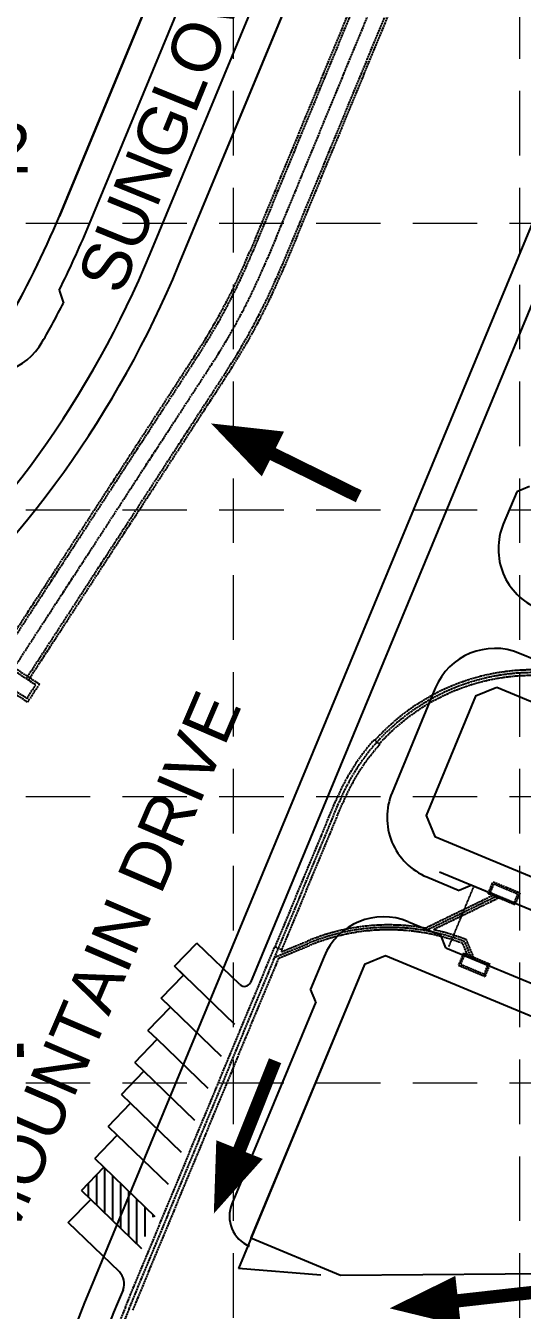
# Model space of a CAD drawing. Header units: inches. Extents: x 2510995 to 2514555, y 7106046 to 7111737.
# Drawn here: x 2512888 to 2513042, y 7109886.7 to 7110284.6 of the extents above; entities that cross this region are included whole.
import ezdxf
from ezdxf.enums import TextEntityAlignment as Align

# ---------------------------------------------------------------- set-up
doc = ezdxf.new("R2010")
doc.units = ezdxf.units.IN
doc.header["$MEASUREMENT"] = 0
for name, pattern in [('DASHED', [0.75, 0.5, -0.25]), ('HIDDEN', [0.375, 0.25, -0.125]), ('HIDDEN2', [0.1875, 0.125, -0.0625]), ('XHO460PV$0$HIDDEN2', [0.1875, 0.125, -0.0625]), ('XHO477ST$0$CL', [0.7, 0.5, -0.05, 0.1, -0.05])]:
    doc.linetypes.add(name, pattern=pattern)
for name, color, linetype in [('C-WTRC-FULL-PH2B-N', 7, 'Continuous'), ('GRID', 254, 'DASHED'), ('SODDED LOT', 2, 'Continuous'), ('XHO459PV$0$C-ROAD-BACK-P7', 9, 'Continuous'), ('XHO460PT$0$V-AREA-PLINE', 6, 'Continuous'), ('XHO460PT$0$V-BNDY-N-P7', 3, 'HIDDEN2'), ('XHO460PV$0$C-PARK-STRP-N', 12, 'Continuous'), ('XHO460PV$0$C-ROAD-BOC-N', 4, 'Continuous'), ('XHO460PV$0$C-TRANSITION', 6, 'XHO460PV$0$HIDDEN2'), ('XHOE002PPT-PHASE10$0$C-ROAD-IDEN-N', 1, 'Continuous'), ('XHOE002PPT-PHASE10$0$PARCELCLOSURE', 124, 'Continuous'), ('XHOE002PPT-PHASE10$0$V-PROP-SUBD-IDEN-N', 6, 'Continuous'), ('XHOE002PPT-PHASE10$0$V-PROP-SUBD-N-P7', 12, 'Continuous'), ('XHOE002PPT-PHASE10$0$V-RWAY-LINE-N-P7', 12, 'Continuous'), ('ZSTORM', 5, 'XHO477ST$0$CL')]:
    doc.layers.add(name, color=color, linetype=linetype)
doc.styles.get("Standard").update_dxf_attribs({"font": 'ARIAL.TTF'})
pattern_1 = [(90, (0, 0), (-2.5, -4e-16), [])]

# ---------------------------------------------------------------- blocks, each defined once
blk = doc.blocks.new('ARR')
blk.add_lwpolyline([(-5.56, 0.316, 0, 3.783, 0), (-0.352, 0.308, 3.783, 3.783, 0)], format="xyseb")
at = {"const_width": 1}
blk.add_lwpolyline([(-0.352, 0.308), (6.876, 0.308)], dxfattribs=at)

msp = doc.modelspace()

# ---------------------------------------------------------------- hatches: boundary and pattern name
at = {"layer": 'SODDED LOT'}
h = msp.add_hatch(dxfattribs=at)
h.set_pattern_fill('ANSI31', color=256, scale=30, style=0)
h.set_pattern_definition([(45, (0, 0), (-2.6516504294, 2.6516504294), [])])
h.paths.add_polyline_path([(2513029.48, 7109618.32), (2512917.9, 7109618.32), (2512918.55, 7109568.15), (2513030.34, 7109569.23)])
h.paths.add_polyline_path([(2511839.22, 7109617.6), (2511721.18, 7109629.51), (2511716.92, 7109566.53), (2511836.54, 7109564.23)])
h.paths.add_polyline_path([(2512220.87, 7109623.4), (2512242.72, 7109619.38), (2512285.68, 7109619.63), (2512301.51, 7109744.19), (2512276.39, 7109747.21), (2512264.33, 7109749.72), (2512248.5, 7109752.73), (2512239.21, 7109710.04)])
h.paths.add_polyline_path([(2512357.96, 7110141.83), (2512404.06, 7110253.34), (2512450.16, 7110235.61), (2512404.38, 7110122.17)])
h.paths.add_polyline_path([(2511821.52, 7110077), (2511775.94, 7109966.95), (2511822.33, 7109947.82), (2511867.71, 7110057.67)])
edge = h.paths.add_edge_path()
edge.add_line((2511803.19, 7110084.04), (2511752.7, 7110105.8))
edge.add_line((2511752.7, 7110105.8), (2511706.54, 7109995.19))
edge.add_line((2511706.54, 7109995.19), (2511756.45, 7109974.31))
edge.add_arc((2567291.53, 7086386.34), 60336.87, 156.8738642, 156.9871259, ccw=False)
at = {"layer": 'XHO460PV$0$C-PARK-STRP-N'}
h = msp.add_hatch(dxfattribs=at)
h.set_pattern_fill('ANSI31', scale=20, style=0)
h.set_pattern_definition(pattern_1)
h.paths.add_polyline_path([(2512701.3, 7109897.46, 0.009661), (2512698.38, 7109886.66), (2512713.29, 7109873.33), (2512719.96, 7109880.79), (2512716.26, 7109884.09)])
h.paths.add_polyline_path([(2512912.25, 7109930.98), (2512905.31, 7109923.78), (2512908.14, 7109921.06), (2512923.6, 7109906.15), (2512927.72, 7109916.07)])
h = msp.add_hatch(dxfattribs=at)
h.set_pattern_fill('ANSI31', scale=20, style=0)
h.set_pattern_definition(pattern_1)
h.paths.add_polyline_path([(2512701.3, 7109897.46, 0.009661), (2512698.38, 7109886.66), (2512713.29, 7109873.33), (2512719.96, 7109880.79), (2512716.26, 7109884.09)])
h.paths.add_polyline_path([(2512912.25, 7109930.98), (2512905.31, 7109923.78), (2512908.14, 7109921.06), (2512923.6, 7109906.15), (2512927.72, 7109916.07)])
h = msp.add_hatch(dxfattribs=at)
h.set_pattern_fill('ANSI31', scale=20, style=0)
h.set_pattern_definition(pattern_1)
h.paths.add_polyline_path([(2512701.3, 7109897.46, 0.009661), (2512698.38, 7109886.66), (2512713.29, 7109873.33), (2512719.96, 7109880.79), (2512716.26, 7109884.09)])
h.paths.add_polyline_path([(2512912.25, 7109930.98), (2512905.31, 7109923.78), (2512908.14, 7109921.06), (2512923.6, 7109906.15), (2512927.72, 7109916.07)])

# ---------------------------------------------------------------- linework, layer by layer
at = {"layer": 'GRID', "color": 252, "linetype": 'HIDDEN', "lineweight": 0, "ltscale": 80}
for p, q in [((2512952.4, 7106494.38), (2512952.4, 7111643.94)), ((2513041.18, 7106494.37), (2513041.18, 7111643.94)), ((2511088, 7110223.44), (2514461.67, 7110223.44)), ((2511088, 7110134.66), (2514461.67, 7110134.66)), ((2511088, 7110045.88), (2514461.67, 7110045.88)), ((2511088, 7109957.1), (2514461.67, 7109957.1))]:
    msp.add_line(p, q, dxfattribs=at)
at = {"layer": 'XHO459PV$0$C-ROAD-BACK-P7', "color": 7}
msp.add_line((2513016.29, 7110022.53), (2513588.61, 7109785.03), dxfattribs=at)
at = {"layer": 'XHO460PT$0$V-AREA-PLINE', "color": 7}
for points in [[(2513008.65, 7110373.78), (2513088.25, 7110340.75), (2513090.95, 7110334.21), (2512907.59, 7109892.34, 0.086753), (2512883.5, 7109784.79), (2512878.31, 7109779.75), (2512704.51, 7109778.39), (2512699.48, 7109783.35), (2512699.23, 7109814.21, -0.144354), (2512742.83, 7109966.47, -0.071699), (2512850.55, 7110092.1, 0.11515), (2512935.38, 7110210.27), (2513002.12, 7110371.08)], [(2513008.65, 7110373.78), (2513088.25, 7110340.75), (2513090.95, 7110334.21), (2512907.59, 7109892.34, 0.086753), (2512883.5, 7109784.79), (2512878.31, 7109779.75), (2512704.51, 7109778.39), (2512699.48, 7109783.35), (2512699.23, 7109814.21, -0.144354), (2512742.83, 7109966.47, -0.071699), (2512850.55, 7110092.1, 0.11515), (2512935.38, 7110210.27), (2513002.12, 7110371.08)], [(2513008.65, 7110373.78), (2513088.25, 7110340.75), (2513090.95, 7110334.21), (2512907.59, 7109892.34, 0.086753), (2512883.5, 7109784.79), (2512878.31, 7109779.75), (2512704.51, 7109778.39), (2512699.48, 7109783.35), (2512699.23, 7109814.21, -0.144354), (2512742.83, 7109966.47, -0.071699), (2512850.55, 7110092.1, 0.11515), (2512935.38, 7110210.27), (2513002.12, 7110371.08)], [(2513008.65, 7110373.78), (2513088.25, 7110340.75), (2513090.95, 7110334.21), (2512907.59, 7109892.34, 0.086753), (2512883.5, 7109784.79), (2512878.31, 7109779.75), (2512704.51, 7109778.39), (2512699.48, 7109783.35), (2512699.23, 7109814.21, -0.144354), (2512742.83, 7109966.47, -0.071699), (2512850.55, 7110092.1, 0.11515), (2512935.38, 7110210.27), (2513002.12, 7110371.08)], [(2513034.01, 7110079.59), (2513027.48, 7110076.89), (2513012.15, 7110039.95), (2513014.85, 7110033.41), (2513577, 7109800.13), (2513679.71, 7109757.51), (2513684.72, 7109760.58, -0.032186), (2513690.94, 7109801.65), (2513687.43, 7109808.44), (2513556.92, 7109862.6)], [(2513034.01, 7110079.59), (2513027.48, 7110076.89), (2513012.15, 7110039.95), (2513014.85, 7110033.41), (2513577, 7109800.13), (2513679.71, 7109757.51), (2513684.72, 7109760.58, -0.032186), (2513690.94, 7109801.65), (2513687.43, 7109808.44), (2513556.92, 7109862.6)], [(2513034.01, 7110079.59), (2513027.48, 7110076.89), (2513012.15, 7110039.95), (2513014.85, 7110033.41), (2513577, 7109800.13), (2513679.71, 7109757.51), (2513684.72, 7109760.58, -0.032186), (2513690.94, 7109801.65), (2513687.43, 7109808.44), (2513556.92, 7109862.6)], [(2513034.01, 7110079.59), (2513027.48, 7110076.89), (2513012.15, 7110039.95), (2513014.85, 7110033.41), (2513577, 7109800.13), (2513679.71, 7109757.51), (2513684.72, 7109760.58, -0.032186), (2513690.94, 7109801.65), (2513687.43, 7109808.44), (2513556.92, 7109862.6)], [(2513151.36, 7109933.46), (2512999.52, 7109996.47), (2512992.98, 7109993.77), (2512957.84, 7109909.09), (2512985.55, 7109897.6), (2513113.2, 7109898.6, 0.148686), (2513140.22, 7109909.39)], [(2513151.36, 7109933.46), (2512999.52, 7109996.47), (2512992.98, 7109993.77), (2512957.84, 7109909.09), (2512985.55, 7109897.6), (2513113.2, 7109898.6, 0.148686), (2513140.22, 7109909.39)], [(2513151.36, 7109933.46), (2512999.52, 7109996.47), (2512992.98, 7109993.77), (2512957.84, 7109909.09), (2512985.55, 7109897.6), (2513113.2, 7109898.6, 0.148686), (2513140.22, 7109909.39)], [(2513151.36, 7109933.46), (2512999.52, 7109996.47), (2512992.98, 7109993.77), (2512957.84, 7109909.09), (2512985.55, 7109897.6), (2513113.2, 7109898.6, 0.148686), (2513140.22, 7109909.39)]]:
    msp.add_lwpolyline(points, format="xyb", close=True, dxfattribs=at)
at = {"layer": 'XHO460PT$0$V-BNDY-N-P7', "color": 7}
msp.add_line((2512898.44, 7110225.6), (2512967.09, 7110391.03), dxfattribs=at)
msp.add_line((2512898.44, 7110225.6), (2512967.09, 7110391.03), dxfattribs=at)
msp.add_line((2512898.44, 7110225.6), (2512967.09, 7110391.03), dxfattribs=at)
msp.add_line((2512898.44, 7110225.6), (2512967.09, 7110391.03), dxfattribs=at)
msp.add_arc((2512639.82, 7110332.92), 280, 328.6514, 337.4628, dxfattribs=at)
msp.add_arc((2512639.82, 7110332.92), 280, 328.6514, 337.4628, dxfattribs=at)
msp.add_arc((2512639.82, 7110332.92), 280, 328.6514, 337.4628, dxfattribs=at)
msp.add_arc((2512639.82, 7110332.92), 280, 328.6514, 337.4628, dxfattribs=at)
at = {"layer": 'XHO460PV$0$C-PARK-STRP-N', "color": 7}
for p, q in [((2512952.81, 7109975.23), (2512934.13, 7109993.24)), ((2512952.81, 7109975.23), (2512934.13, 7109993.24)), ((2512952.81, 7109975.23), (2512934.13, 7109993.24)), ((2512948.69, 7109965.3), (2512930.02, 7109983.32)), ((2512948.69, 7109965.3), (2512930.02, 7109983.32)), ((2512948.69, 7109965.3), (2512930.02, 7109983.32)), ((2512944.57, 7109955.38), (2512928.72, 7109970.67)), ((2512944.57, 7109955.38), (2512928.72, 7109970.67)), ((2512944.57, 7109955.38), (2512928.72, 7109970.67)), ((2512940.46, 7109945.46), (2512924.61, 7109960.75)), ((2512940.46, 7109945.46), (2512924.61, 7109960.75)), ((2512940.46, 7109945.46), (2512924.61, 7109960.75)), ((2512936.34, 7109935.54), (2512920.49, 7109950.83)), ((2512936.34, 7109935.54), (2512920.49, 7109950.83)), ((2512936.34, 7109935.54), (2512920.49, 7109950.83)), ((2512932.22, 7109925.62), (2512916.37, 7109940.9)), ((2512932.22, 7109925.62), (2512916.37, 7109940.9)), ((2512932.22, 7109925.62), (2512916.37, 7109940.9)), ((2512928.1, 7109915.69), (2512912.25, 7109930.98)), ((2512928.1, 7109915.69), (2512912.25, 7109930.98)), ((2512928.1, 7109915.69), (2512912.25, 7109930.98)), ((2512923.99, 7109905.77), (2512908.14, 7109921.06)), ((2512923.99, 7109905.77), (2512908.14, 7109921.06)), ((2512923.99, 7109905.77), (2512908.14, 7109921.06))]:
    msp.add_line(p, q, dxfattribs=at)
at = {"layer": 'XHO460PV$0$C-ROAD-BOC-N', "color": 7}
for p, q in [((2512907.21, 7110221.96), (2512968.82, 7110370.41)), ((2512907.21, 7110221.96), (2512968.82, 7110370.41)), ((2512907.21, 7110221.96), (2512968.82, 7110370.41)), ((2512926.61, 7110213.91), (2512988.21, 7110362.36)), ((2512926.61, 7110213.91), (2512988.21, 7110362.36)), ((2512926.61, 7110213.91), (2512988.21, 7110362.36)), ((2513094.6, 7110318.22), (2512957.66, 7109988.23)), ((2513094.6, 7110318.22), (2512957.66, 7109988.23)), ((2512898.36, 7110202.66), (2512899.68, 7110198.64)), ((2512898.36, 7110202.66), (2512899.68, 7110198.64)), ((2512898.36, 7110202.66), (2512899.68, 7110198.64)), ((2513044.15, 7110141.84), (2513040.22, 7110140.22)), ((2513044.15, 7110141.84), (2513040.22, 7110140.22)), ((2513040.22, 7110140.22), (2513036.05, 7110130.17)), ((2513040.22, 7110140.22), (2513036.05, 7110130.17)), ((2513051.16, 7110086.01), (2513041.11, 7110090.18)), ((2513051.16, 7110086.01), (2513041.11, 7110090.18)), ((2513014.97, 7110079.37), (2513001.56, 7110047.05)), ((2513014.97, 7110079.37), (2513001.56, 7110047.05)), ((2513012.37, 7110020.91), (2513022.42, 7110016.74)), ((2513012.37, 7110020.91), (2513022.42, 7110016.74)), ((2513026.34, 7110018.36), (2513022.42, 7110016.74)), ((2513026.34, 7110018.36), (2513022.42, 7110016.74)), ((2513026.34, 7110018.36), (2513588.61, 7109785.03)), ((2513026.34, 7110018.36), (2513588.61, 7109785.03)), ((2513006.62, 7110007.05), (2513016.67, 7110002.88)), ((2513006.62, 7110007.05), (2513016.67, 7110002.88)), ((2513018.29, 7109998.96), (2513016.67, 7110002.88)), ((2513018.29, 7109998.96), (2513016.67, 7110002.88)), ((2512934.13, 7109993.24), (2512941.08, 7110000.44)), ((2512934.13, 7109993.24), (2512941.08, 7110000.44)), ((2512934.13, 7109993.24), (2512941.08, 7110000.44)), ((2512954.43, 7109987.56), (2512941.08, 7110000.44)), ((2512954.43, 7109987.56), (2512941.08, 7110000.44)), ((2512954.43, 7109987.56), (2512941.08, 7110000.44)), ((2513018.29, 7109998.96), (2513148.05, 7109945.12)), ((2513018.29, 7109998.96), (2513148.05, 7109945.12)), ((2512980.48, 7109996.25), (2512976.31, 7109986.2)), ((2512980.48, 7109996.25), (2512976.31, 7109986.2)), ((2512980.48, 7109996.25), (2512976.31, 7109986.2)), ((2512930.02, 7109983.32), (2512936.96, 7109990.51)), ((2512930.02, 7109983.32), (2512936.96, 7109990.51)), ((2512930.02, 7109983.32), (2512936.96, 7109990.51)), ((2512936.96, 7109990.51), (2512934.13, 7109993.24)), ((2512936.96, 7109990.51), (2512934.13, 7109993.24)), ((2512936.96, 7109990.51), (2512934.13, 7109993.24)), ((2512977.93, 7109982.28), (2512976.31, 7109986.2)), ((2512977.93, 7109982.28), (2512976.31, 7109986.2)), ((2512977.93, 7109982.28), (2512976.31, 7109986.2)), ((2512932.84, 7109980.59), (2512930.02, 7109983.32)), ((2512932.84, 7109980.59), (2512930.02, 7109983.32)), ((2512932.84, 7109980.59), (2512930.02, 7109983.32)), ((2512977.93, 7109982.28), (2512951.95, 7109919.66)), ((2512977.93, 7109982.28), (2512951.95, 7109919.66)), ((2512977.93, 7109982.28), (2512951.95, 7109919.66)), ((2512925.9, 7109973.39), (2512932.84, 7109980.59)), ((2512925.9, 7109973.39), (2512932.84, 7109980.59)), ((2512925.9, 7109973.39), (2512932.84, 7109980.59)), ((2512921.78, 7109963.47), (2512928.72, 7109970.67)), ((2512921.78, 7109963.47), (2512928.72, 7109970.67)), ((2512921.78, 7109963.47), (2512928.72, 7109970.67)), ((2512925.9, 7109973.39), (2512928.72, 7109970.67)), ((2512925.9, 7109973.39), (2512928.72, 7109970.67)), ((2512925.9, 7109973.39), (2512928.72, 7109970.67)), ((2512921.78, 7109963.47), (2512924.61, 7109960.75)), ((2512921.78, 7109963.47), (2512924.61, 7109960.75)), ((2512921.78, 7109963.47), (2512924.61, 7109960.75)), ((2512917.66, 7109953.55), (2512924.61, 7109960.75)), ((2512917.66, 7109953.55), (2512924.61, 7109960.75)), ((2512917.66, 7109953.55), (2512924.61, 7109960.75)), ((2512913.55, 7109943.63), (2512920.49, 7109950.83)), ((2512913.55, 7109943.63), (2512920.49, 7109950.83)), ((2512913.55, 7109943.63), (2512920.49, 7109950.83)), ((2512917.66, 7109953.55), (2512920.49, 7109950.83)), ((2512917.66, 7109953.55), (2512920.49, 7109950.83)), ((2512917.66, 7109953.55), (2512920.49, 7109950.83)), ((2512913.55, 7109943.63), (2512916.37, 7109940.9)), ((2512913.55, 7109943.63), (2512916.37, 7109940.9)), ((2512913.55, 7109943.63), (2512916.37, 7109940.9)), ((2512909.43, 7109933.71), (2512916.37, 7109940.9)), ((2512909.43, 7109933.71), (2512916.37, 7109940.9)), ((2512909.43, 7109933.71), (2512916.37, 7109940.9)), ((2512905.31, 7109923.78), (2512912.25, 7109930.98)), ((2512905.31, 7109923.78), (2512912.25, 7109930.98)), ((2512905.31, 7109923.78), (2512912.25, 7109930.98)), ((2512909.43, 7109933.71), (2512912.25, 7109930.98)), ((2512909.43, 7109933.71), (2512912.25, 7109930.98)), ((2512909.43, 7109933.71), (2512912.25, 7109930.98)), ((2512905.31, 7109923.78), (2512908.14, 7109921.06)), ((2512905.31, 7109923.78), (2512908.14, 7109921.06)), ((2512905.31, 7109923.78), (2512908.14, 7109921.06)), ((2512901.19, 7109913.86), (2512908.14, 7109921.06)), ((2512901.19, 7109913.86), (2512908.14, 7109921.06)), ((2512901.19, 7109913.86), (2512908.14, 7109921.06)), ((2512917.03, 7109898.59), (2512901.19, 7109913.86)), ((2512917.03, 7109898.59), (2512901.19, 7109913.86)), ((2512917.03, 7109898.59), (2512901.19, 7109913.86)), ((2512918.18, 7109893.07), (2512916.36, 7109888.7)), ((2512918.18, 7109893.07), (2512916.36, 7109888.7)), ((2512918.18, 7109893.07), (2512916.36, 7109888.7))]:
    msp.add_line(p, q, dxfattribs=at)
for centre, radius, start, end in [((2512639.82, 7110332.92), 289.5, 333.2604, 337.4628), ((2512639.82, 7110332.92), 289.5, 333.2604, 337.4628), ((2512639.82, 7110332.92), 289.5, 333.2604, 337.4628), ((2512639.82, 7110332.92), 310.5, 311.1882, 337.4628), ((2512639.82, 7110332.92), 310.5, 311.1882, 337.4628), ((2512639.82, 7110332.92), 310.5, 311.1882, 337.4628), ((2512639.82, 7110332.92), 292.5, 330.0004, 332.674), ((2512639.82, 7110332.92), 292.5, 330.0004, 332.674), ((2512639.82, 7110332.92), 292.5, 330.0004, 332.674), ((2512875.81, 7110196.67), 20, 247.4628, 330.0004), ((2512875.81, 7110196.67), 20, 247.4628, 330.0004), ((2512875.81, 7110196.67), 20, 247.4628, 330.0004), ((2513054.53, 7110122.51), 20, 157.4628, 247.4628), ((2513054.53, 7110122.51), 20, 157.4628, 247.4628), ((2513033.45, 7110071.71), 20, 67.4628, 157.4628), ((2513033.45, 7110071.71), 20, 67.4628, 157.4628), ((2513020.03, 7110039.38), 20, 157.4628, 247.4628), ((2513020.03, 7110039.38), 20, 157.4628, 247.4628), ((2513020.03, 7110039.38), 20, 157.4628, 247.4628), ((2512998.95, 7109988.58), 20, 67.4628, 157.4628), ((2512998.95, 7109988.58), 20, 67.4628, 157.4628), ((2512998.95, 7109988.58), 20, 67.4628, 157.4628), ((2512955.82, 7109989), 2, 226.0373, 337.4628), ((2512955.82, 7109989), 2, 226.0373, 337.4628), ((2512955.82, 7109989), 2, 226.0373, 337.4628), ((2512961.18, 7109915.83), 10, 157.4628, 247.4628), ((2512961.18, 7109915.83), 10, 157.4628, 247.4628), ((2512961.18, 7109915.83), 10, 157.4628, 247.4628), ((2512913.56, 7109894.99), 5, 337.4628, 46.0373), ((2512913.56, 7109894.99), 5, 337.4628, 46.0373), ((2512913.56, 7109894.99), 5, 337.4628, 46.0373), ((2513203.15, 7109769.69), 310.5, 157.4628, 174.7212), ((2513203.15, 7109769.69), 310.5, 157.4628, 174.7212), ((2513203.15, 7109769.69), 310.5, 157.4628, 174.7212)]:
    msp.add_arc(centre, radius, start, end, dxfattribs=at)
at = {"layer": 'XHO460PV$0$C-TRANSITION', "color": 7}
msp.add_line((2513026.72, 7110017.66), (2513019.05, 7109999.19), dxfattribs=at)
at = {"layer": 'XHOE002PPT-PHASE10$0$PARCELCLOSURE', "color": 7}
msp.add_lwpolyline([(2512924.54, 7110288.51), (2512872.85, 7110309.96), (2512830.3, 7110207.44), (2512855.86, 7110196.83), (2512874.33, 7110189.17), (2512881.51, 7110191.54, 0.033996), (2512898.44, 7110225.6)], format="xyb", close=True, dxfattribs=at)
at = {"layer": 'XHOE002PPT-PHASE10$0$V-PROP-SUBD-N-P7', "color": 7}
msp.add_line((2512924.54, 7110288.51), (2512898.44, 7110225.6), dxfattribs=at)
msp.add_arc((2512639.82, 7110332.92), 280, 329.6746, 337.4628, dxfattribs=at)
at = {"layer": 'XHOE002PPT-PHASE10$0$V-RWAY-LINE-N-P7', "color": 7}
for p, q in [((2512935.38, 7110210.27), (2513002.12, 7110371.08)), ((2512935.38, 7110210.27), (2513002.12, 7110371.08)), ((2512992.98, 7109993.77), (2512953.93, 7109899.65)), ((2512992.98, 7109993.77), (2512953.93, 7109899.65)), ((2512999.52, 7109996.47), (2512992.98, 7109993.77)), ((2512979.47, 7109897.55), (2512953.93, 7109899.65)), ((2512979.47, 7109897.55), (2512953.93, 7109899.65))]:
    msp.add_line(p, q, dxfattribs=at)
for centre, start, end in [((2512639.82, 7110332.92), 311.1882, 337.4628), ((2512639.82, 7110332.92), 311.1882, 337.4628), ((2513203.15, 7109769.69), 157.4628, 177.2956), ((2513203.15, 7109769.69), 157.4628, 177.2956)]:
    msp.add_arc(centre, 320, start, end, dxfattribs=at)
at = {"layer": 'ZSTORM', "color": 5}
for p, q in [((2513019.44, 7110364.63), (2512957.57, 7110214.8)), ((2513019.44, 7110364.63), (2512957.57, 7110214.8)), ((2513020.34, 7110364.63), (2512958.34, 7110214.49)), ((2513020.34, 7110364.63), (2512958.34, 7110214.49)), ((2513025.75, 7110364.63), (2512962.96, 7110212.58)), ((2513025.75, 7110364.63), (2512962.96, 7110212.58)), ((2513031.16, 7110364.63), (2512967.58, 7110210.67)), ((2513031.16, 7110364.63), (2512967.58, 7110210.67)), ((2513032.06, 7110364.63), (2512968.35, 7110210.35)), ((2513032.06, 7110364.63), (2512968.35, 7110210.35)), ((2512879.09, 7110088.24), (2512940.78, 7110182.91)), ((2512879.09, 7110088.24), (2512940.78, 7110182.91)), ((2512879.09, 7110088.24), (2512940.78, 7110182.91)), ((2512879.78, 7110087.79), (2512941.47, 7110182.45)), ((2512879.78, 7110087.79), (2512941.47, 7110182.45)), ((2512879.78, 7110087.79), (2512941.47, 7110182.45)), ((2512797.86, 7109952.91), (2512945.66, 7110179.72)), ((2512797.86, 7109952.91), (2512945.66, 7110179.72)), ((2512797.86, 7109952.91), (2512945.66, 7110179.72)), ((2512888.16, 7110082.33), (2512949.85, 7110176.99)), ((2512888.16, 7110082.33), (2512949.85, 7110176.99)), ((2512888.16, 7110082.33), (2512949.85, 7110176.99)), ((2512888.86, 7110081.88), (2512950.55, 7110176.54)), ((2512888.86, 7110081.88), (2512950.55, 7110176.54)), ((2512888.86, 7110081.88), (2512950.55, 7110176.54)), ((2512996.92, 7110062.69), (2512996.08, 7110063.44)), ((2512996.92, 7110062.69), (2512996.08, 7110063.44)), ((2512996.92, 7110062.69), (2512996.08, 7110063.44)), ((2512996.92, 7110062.69), (2512997.75, 7110061.93)), ((2512996.92, 7110062.69), (2512997.75, 7110061.93)), ((2512996.92, 7110062.69), (2512997.75, 7110061.93)), ((2512955.67, 7109972.98), (2512985.18, 7110044.1)), ((2512955.67, 7109972.98), (2512985.18, 7110044.1)), ((2512955.67, 7109972.98), (2512985.18, 7110044.1)), ((2512965.35, 7109999.26), (2512984.14, 7110044.53)), ((2512965.35, 7109999.26), (2512984.14, 7110044.53)), ((2512965.35, 7109999.26), (2512984.14, 7110044.53)), ((2512967.43, 7109998.4), (2512986.22, 7110043.67)), ((2512967.43, 7109998.4), (2512986.22, 7110043.67)), ((2512967.43, 7109998.4), (2512986.22, 7110043.67)), ((2513033.39, 7110015.43), (2513011.96, 7110005.04)), ((2513033.39, 7110015.43), (2513011.96, 7110005.04)), ((2513034.29, 7110015.04), (2513012.07, 7110004.26)), ((2513034.29, 7110015.04), (2513012.07, 7110004.26)), ((2513035.24, 7110014.67), (2513014.41, 7110004.56)), ((2513035.24, 7110014.67), (2513014.41, 7110004.56)), ((2512954.51, 7109973.46), (2512965.24, 7109999.31)), ((2512954.51, 7109973.46), (2512965.24, 7109999.31)), ((2512954.51, 7109973.46), (2512965.24, 7109999.31)), ((2512965.24, 7109996.06), (2512975.67, 7110000.37)), ((2512965.24, 7109996.06), (2512975.67, 7110000.37)), ((2512965.24, 7109996.06), (2512975.67, 7110000.37)), ((2512965.24, 7109999.31), (2512967.55, 7109998.35)), ((2512965.24, 7109999.31), (2512967.55, 7109998.35)), ((2512965.24, 7109999.31), (2512967.55, 7109998.35)), ((2512966.47, 7109995.76), (2512975.95, 7109999.68)), ((2512966.47, 7109995.76), (2512975.95, 7109999.68)), ((2512966.47, 7109995.76), (2512975.95, 7109999.68)), ((2512967.28, 7109997.71), (2512975.38, 7110001.06)), ((2512967.28, 7109997.71), (2512975.38, 7110001.06)), ((2512967.28, 7109997.71), (2512975.38, 7110001.06)), ((2512967.28, 7109997.71), (2512967.55, 7109998.35)), ((2512967.28, 7109997.71), (2512967.55, 7109998.35)), ((2512967.28, 7109997.71), (2512967.55, 7109998.35)), ((2513025.26, 7109996.06), (2513023.51, 7110000.29)), ((2513025.26, 7109996.06), (2513023.51, 7110000.29)), ((2513026.24, 7109995.64), (2513024.08, 7110000.87)), ((2513026.24, 7109995.64), (2513024.08, 7110000.87)), ((2513027.22, 7109995.23), (2513024.65, 7110001.46)), ((2513027.22, 7109995.23), (2513024.65, 7110001.46)), ((2512956.82, 7109972.5), (2512966.47, 7109995.76)), ((2512956.82, 7109972.5), (2512966.47, 7109995.76)), ((2512956.82, 7109972.5), (2512966.47, 7109995.76)), ((2512918.9, 7109887.64), (2512954.51, 7109973.46)), ((2512918.9, 7109887.64), (2512954.51, 7109973.46)), ((2512918.9, 7109887.64), (2512954.51, 7109973.46)), ((2512920.05, 7109887.16), (2512955.67, 7109972.98)), ((2512920.05, 7109887.16), (2512955.67, 7109972.98)), ((2512920.05, 7109887.16), (2512955.67, 7109972.98)), ((2512921.21, 7109886.69), (2512956.82, 7109972.5)), ((2512921.21, 7109886.69), (2512956.82, 7109972.5)), ((2512921.21, 7109886.69), (2512956.82, 7109972.5))]:
    msp.add_line(p, q, dxfattribs=at)
for points in [[(2512892.24, 7110080.66), (2512888.6, 7110075.08), (2512872.98, 7110085.27), (2512876.61, 7110090.85)], [(2512892.24, 7110080.66), (2512888.6, 7110075.08), (2512872.98, 7110085.27), (2512876.61, 7110090.85)], [(2512892.24, 7110080.66), (2512888.6, 7110075.08), (2512872.98, 7110085.27), (2512876.61, 7110090.85)], [(2512876.85, 7110089.7), (2512874.12, 7110085.51), (2512888.36, 7110076.23), (2512891.09, 7110080.42)], [(2512876.85, 7110089.7), (2512874.12, 7110085.51), (2512888.36, 7110076.23), (2512891.09, 7110080.42)], [(2512876.85, 7110089.7), (2512874.12, 7110085.51), (2512888.36, 7110076.23), (2512891.09, 7110080.42)], [(2513032.87, 7110019.44), (2513041.18, 7110015.99), (2513039.65, 7110012.29), (2513031.34, 7110015.74)], [(2513032.87, 7110019.44), (2513041.18, 7110015.99), (2513039.65, 7110012.29), (2513031.34, 7110015.74)], [(2513033.14, 7110018.78), (2513040.53, 7110015.72), (2513039.38, 7110012.95), (2513031.99, 7110016.01)], [(2513033.14, 7110018.78), (2513040.53, 7110015.72), (2513039.38, 7110012.95), (2513031.99, 7110016.01)], [(2513022.14, 7109993.58), (2513030.45, 7109990.13), (2513031.98, 7109993.82), (2513023.67, 7109997.27)], [(2513022.14, 7109993.58), (2513030.45, 7109990.13), (2513031.98, 7109993.82), (2513023.67, 7109997.27)], [(2513022.79, 7109993.85), (2513030.18, 7109990.78), (2513031.33, 7109993.55), (2513023.94, 7109996.62)], [(2513022.79, 7109993.85), (2513030.18, 7109990.78), (2513031.33, 7109993.55), (2513023.94, 7109996.62)]]:
    msp.add_lwpolyline(points, close=True, dxfattribs=at)
for points in [[(2512996.27, 7110063.27, -0.241262), (2513052.4, 7110084.67)], [(2512996.27, 7110063.27, -0.241262), (2513052.4, 7110084.67)], [(2512997.57, 7110062.1, -0.269265), (2513058.86, 7110081.84)], [(2512997.57, 7110062.1, -0.269265), (2513058.86, 7110081.84)]]:
    msp.add_lwpolyline(points, format="xyb", dxfattribs=at)
for centre, radius, start, end in [((2512778.1, 7110288.92), 194.17, 326.9089, 337.5614), ((2512778.1, 7110288.92), 194.17, 326.9089, 337.5614), ((2512778.1, 7110288.92), 194.17, 326.9089, 337.5614), ((2512778.1, 7110288.92), 195, 326.9089, 337.5614), ((2512778.1, 7110288.92), 195, 326.9089, 337.5614), ((2512778.1, 7110288.92), 195, 326.9089, 337.5614), ((2512778.1, 7110288.92), 200, 326.9089, 337.5614), ((2512778.1, 7110288.92), 200, 326.9089, 337.5614), ((2512778.1, 7110288.92), 200, 326.9089, 337.5614), ((2512778.1, 7110288.92), 205, 326.9089, 337.5614), ((2512778.1, 7110288.92), 205, 326.9089, 337.5614), ((2512778.1, 7110288.92), 205, 326.9089, 337.5614), ((2512778.1, 7110288.92), 205.83, 326.9089, 337.5614), ((2512778.1, 7110288.92), 205.83, 326.9089, 337.5614), ((2512778.1, 7110288.92), 205.83, 326.9089, 337.5614), ((2513045.21, 7110019.19), 65, 67.4628, 157.4628), ((2513045.21, 7110019.19), 65, 67.4628, 157.4628), ((2513045.21, 7110019.19), 66.12, 137.9918, 157.4628), ((2513045.21, 7110019.19), 66.12, 137.9918, 157.4628), ((2513045.21, 7110019.19), 66.12, 137.9918, 157.4628), ((2513045.21, 7110019.19), 63.87, 137.9931, 157.4628), ((2513045.21, 7110019.19), 63.87, 137.9931, 157.4628), ((2513045.21, 7110019.19), 63.87, 137.9931, 157.4628), ((2513000.5, 7109940.3), 65.75, 79.9631, 112.4628), ((2513000.5, 7109940.3), 65.75, 79.9631, 112.4628), ((2513000.5, 7109940.3), 65.75, 79.9631, 112.4628), ((2513000.5, 7109940.3), 65, 68.734, 112.4628), ((2513000.5, 7109940.3), 65, 68.734, 112.4628), ((2513000.5, 7109940.3), 64.25, 69.0191, 112.4628), ((2513000.5, 7109940.3), 64.25, 69.0191, 112.4628), ((2513000.5, 7109940.3), 65.75, 68.4541, 77.7903), ((2513000.5, 7109940.3), 65.75, 68.4541, 77.7903), ((2513203.15, 7109769.69), 306.5, 157.4628, 180.5573), ((2513203.15, 7109769.69), 306.5, 157.4628, 180.5573), ((2513203.15, 7109769.69), 306.5, 157.4628, 180.5573), ((2513203.15, 7109769.69), 307.75, 157.4628, 173.2527), ((2513203.15, 7109769.69), 307.75, 157.4628, 173.2527), ((2513203.15, 7109769.69), 307.75, 157.4628, 173.2527)]:
    msp.add_arc(centre, radius, start, end, dxfattribs=at)

# ---------------------------------------------------------------- block references
at = {"layer": 'C-WTRC-FULL-PH2B-N', "color": 7, "yscale": 4.103190017864108, "zscale": 4.103190018695618}
for p, xscale, rotation in [((2512903.36, 7110302.79), 4.103190018128671, 151.4700441326), ((2512965.37, 7110150.15), 4.103190018195412, 333.782389186143), ((2512859.23, 7109965.44), 4.103190018093718, 1.02725346963288), ((2512956, 7109937.34), 4.103190017816363, 68.18364563798185), ((2513023.62, 7109888.54), 4.10319001801138, 6.374334638258965)]:
    msp.add_blockref('ARR', p, dxfattribs=dict(at, xscale=xscale, rotation=rotation))

# ---------------------------------------------------------------- texts
at = {"layer": 'XHOE002PPT-PHASE10$0$C-ROAD-IDEN-N', "color": 7, "char_height": 15, "attachment_point": 2}
for s, insert, width, rotation in [('SUNGLOW TRAIL', (2512936.35, 7110286.68), 276.1974, 67.8421), ('CARMEL MOUNTAIN DRIVE', (2512887.1, 7109953.53), 413.1578, 66.7617)]:
    msp.add_mtext(s, dxfattribs=dict(at, insert=insert, width=width, rotation=rotation))
at = {"layer": 'XHOE002PPT-PHASE10$0$V-PROP-SUBD-IDEN-N', "color": 7}
msp.add_text('12', height=15, dxfattribs=at).set_placement((2512877.97, 7110246.8), align=Align.MIDDLE)

doc.saveas('drawing.dxf')
